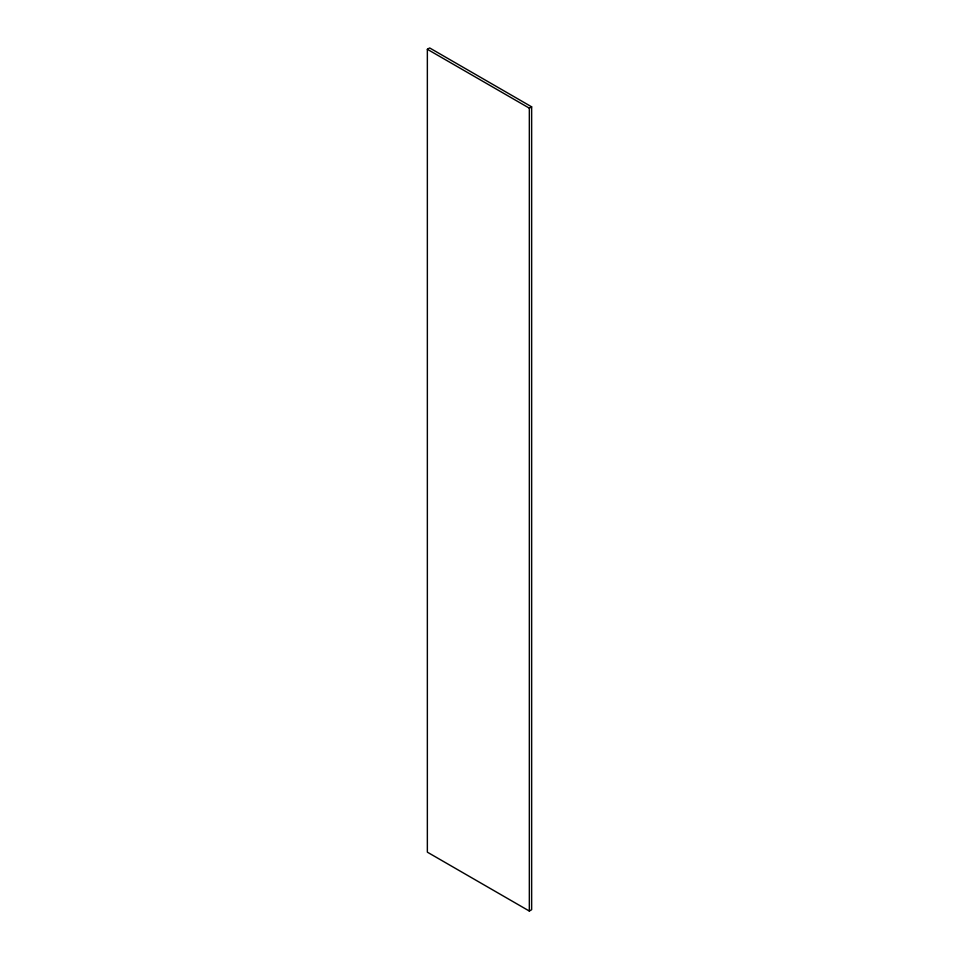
<?xml version="1.0" encoding="UTF-8"?>
<svg xmlns="http://www.w3.org/2000/svg" width="959" height="959" viewBox="0 0 959 959"><rect width="100%" height="100%" fill="white"/><g stroke="black" fill="none" stroke-linecap="round" stroke-linejoin="round"><path stroke-width="1.44" d="M427.354 49.293L429.668 47.95L531.646 106.833L531.646 909.707L529.332 911.05L427.354 852.167L427.354 49.293L529.332 108.163L531.646 106.833M529.332 108.163L529.332 911.05"/></g></svg>
